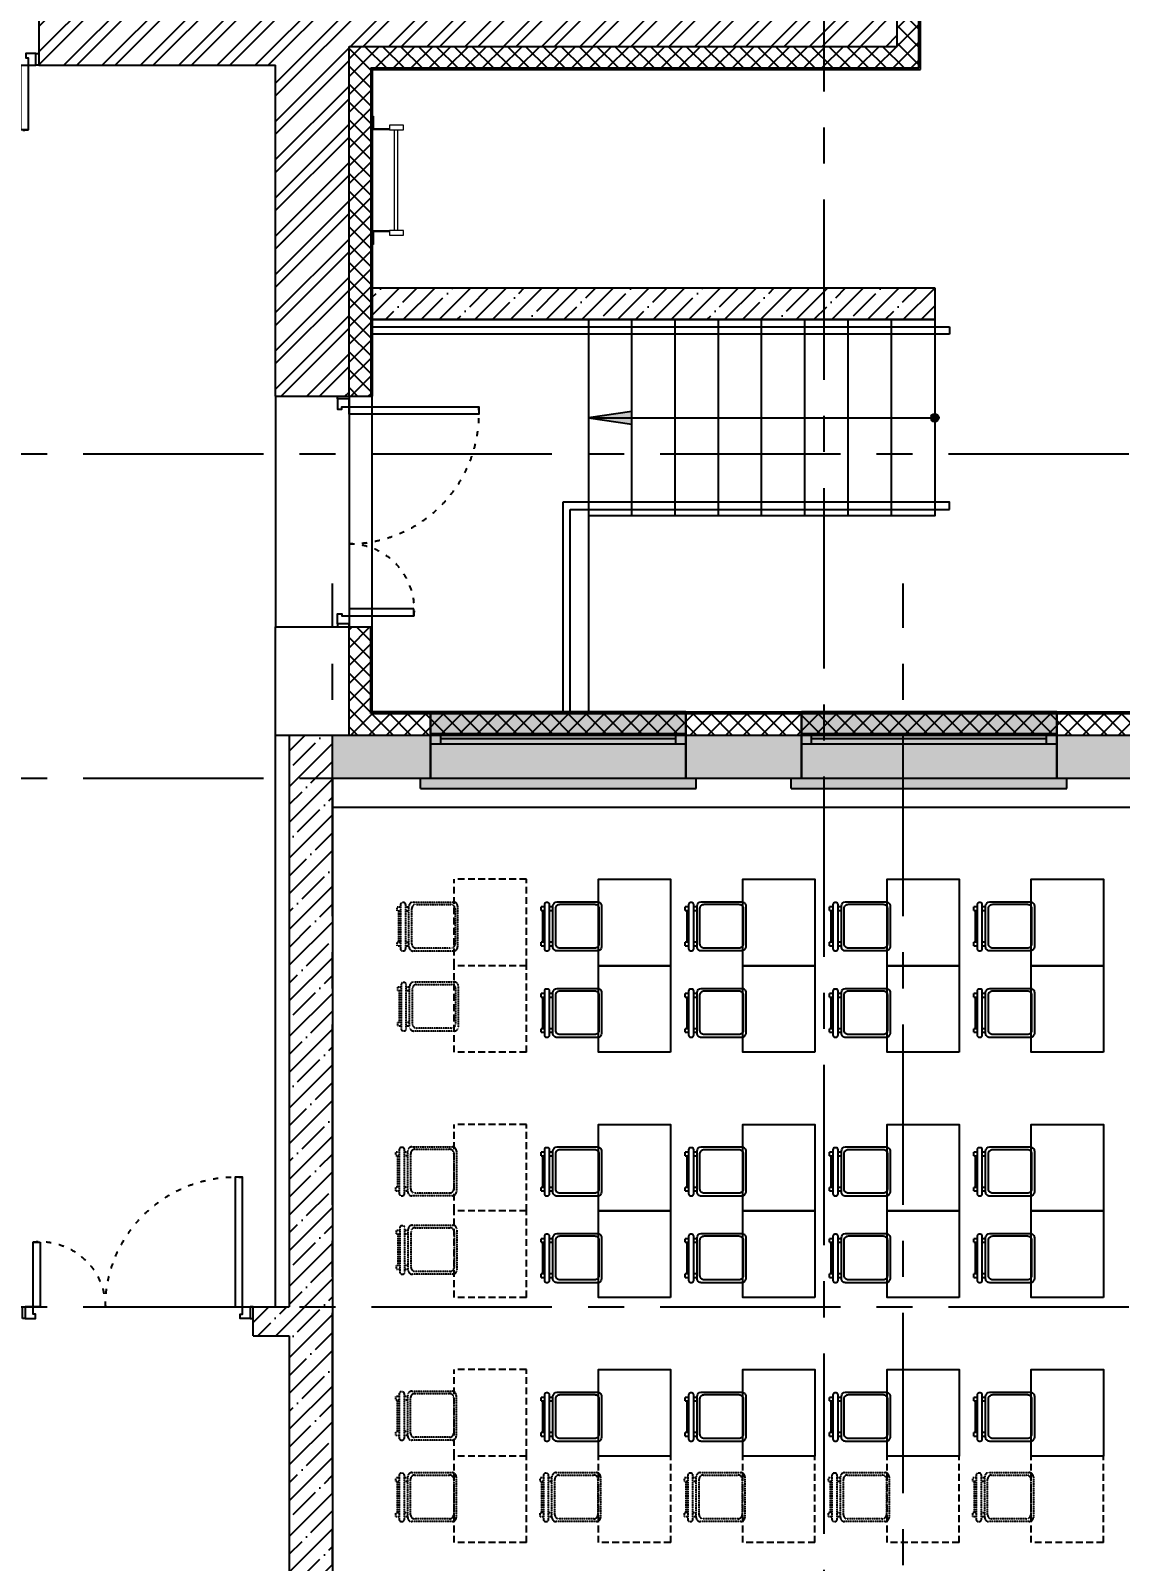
# Model space of a CAD drawing. Header units: millimetres. Extents: x -9318 to 9016603, y 0 to 838141.
# Drawn here: x 78905 to 86459, y 177329 to 187942 of the extents above; entities that cross this region are included whole.
import ezdxf
from ezdxf import colors
from ezdxf.entities.mleader import LeaderData, LeaderLine
from ezdxf.math import Vec2, Vec3

# ---------------------------------------------------------------- set-up
doc = ezdxf.new("R2010")
doc.units = ezdxf.units.MM
for name, pattern in [('ACAD_ISO03W100', [30, 12, -18]), ('CENTER', [2, 1.25, -0.25, 0.25, -0.25]), ('HIDDEN', [6, 4, -2]), ('HIDDEN2', [4.7625, 3.175, -1.5875])]:
    doc.linetypes.add(name, pattern=pattern)
doc.layers.add('Специальное оборудование', color=7, linetype='Continuous', lineweight=9)
doc.styles.add('ISOCPEUR', font='isocpeur.ttf', dxfattribs={"width": 0.7})
pattern_1 = [(45, (-887755.71, 261612.85), (-123.743687, 123.743687), []), (45, (-887631.97, 261612.85), (-123.743687, 123.743687), [218.75, -43.75, 0, -43.75])]

# ---------------------------------------------------------------- blocks, each defined once
blk = doc.blocks.new('дверь 1600')
at = {"color": 8}
for points in [[(984199, -50491), (984119, -50491), (984119, -50511), (984199, -50511), (984199, -50491)], [(984119, -50511), (984199, -50511), (984199, -50581), (984169, -50581), (984169, -50566), (984119, -50566), (984119, -50511)], [(984119, -52071), (984199, -52071), (984199, -52001), (984169, -52001), (984169, -52016), (984119, -52016), (984119, -52071)], [(984199, -52091), (984119, -52091), (984119, -52071), (984199, -52071), (984199, -52091)]]:
    blk.add_lwpolyline(points, dxfattribs=at)
for points in [[(983669, -50615), (984119, -50615), (984119, -50566), (983669, -50566)], [(984119, -52016), (983219, -52016), (983219, -52016), (983219, -51966), (984119, -51966)]]:
    blk.add_lwpolyline(points, close=True, dxfattribs=at)
at = {"color": 8, "linetype": 'ACAD_ISO03W100', "ltscale": 3}
for centre, radius, start, end in [((984121, -50611), 455, 174.2504, 269.7078), ((984120, -51968), 902, 90.0605, 183.0273)]:
    blk.add_arc(centre, radius, start, end, dxfattribs=at)
blk = doc.blocks.new('*U1053')
h = blk.add_hatch(color=8)
h.dxf.hatch_style = 1
edge = h.paths.add_edge_path()
edge.add_arc((0, 0), 27.6, 359.64, 719.64)
h = blk.add_hatch(color=8)
h.dxf.hatch_style = 1
h.paths.add_polyline_path([(2100, -44), (2100, 44), (2400, 0)])
at = {"color": 8}
blk.add_line((2400, 0), (0, 0), dxfattribs=at)
blk.add_lwpolyline([(2100, 44), (2100, -44), (2400, 0), (2100, 44)], dxfattribs=at)
blk.add_circle((0, 0), 27.6, dxfattribs=at)
blk = doc.blocks.new('*U717')
h = blk.add_hatch(color=8)
h.dxf.hatch_style = 1
h.paths.add_polyline_path([(-1840, -310), (70, -310), (70, -240), (0, -240), (0, 220), (-1770, 220), (-1770, -240), (-1840, -240)])
at = {"color": 8, "lineweight": 30}
for p, q in [((-1770, -240), (-1770, 220)), ((0, -240), (0, 220))]:
    blk.add_line(p, q, dxfattribs=at)
at = {"color": 8}
for p, q in [((0, 220), (-1770, 220)), ((-1770, 70), (0, 70)), ((-1770, 0), (0, 0)), ((-1700, 0), (-1700, 70)), ((-1700, 35), (-70, 35)), ((-70, 0), (-70, 70)), ((-1840, -310), (-1840, -240)), ((-1840, -240), (-1770, -240)), ((-1840, -310), (70, -310)), ((0, -240), (70, -240)), ((70, -310), (70, -240))]:
    blk.add_line(p, q, dxfattribs=at)
blk = doc.blocks.new('*U718')
h = blk.add_hatch(color=8)
h.dxf.hatch_style = 1
h.paths.add_polyline_path([(-1840, -310), (70, -310), (70, -240), (0, -240), (0, 220), (-1770, 220), (-1770, -240), (-1840, -240)])
at = {"color": 8, "lineweight": 30}
for p, q in [((-1770, -240), (-1770, 220)), ((0, -240), (0, 220))]:
    blk.add_line(p, q, dxfattribs=at)
at = {"color": 8}
for p, q in [((0, 220), (-1770, 220)), ((-1770, 70), (0, 70)), ((-1770, 0), (0, 0)), ((-1700, 0), (-1700, 70)), ((-1700, 35), (-70, 35)), ((-70, 0), (-70, 70)), ((-1840, -310), (-1840, -240)), ((-1840, -240), (-1770, -240)), ((-1840, -310), (70, -310)), ((0, -240), (70, -240)), ((70, -310), (70, -240))]:
    blk.add_line(p, q, dxfattribs=at)
blk = doc.blocks.new('_DotSmall')
at = {"color": 8, "linetype": 'ByBlock', "const_width": 0.5}
blk.add_lwpolyline([(-0.0625, 0, 1), (0.0625, 0, 1)], format="xyb", close=True, dxfattribs=at)
blk = doc.blocks.new('LADDER_12760 - LADDER_12760-5164013-3_1 этаж')
at = {"layer": 'Специальное оборудование', "color": 8}
for p, q in [((25, 95), (-50, 95)), ((-50, 95), (-50, 88)), ((-50, 88), (18, 88)), ((18, 88), (18, 0)), ((25, 0), (25, 95)), ((575, 95), (575, 0)), ((650, 95), (575, 95)), ((582, 0), (582, 88)), ((582, 88), (650, 88)), ((650, 88), (650, 95)), ((0, 0), (25, 0)), ((0, -76.2), (0, 0)), ((25, 0), (25, -76.2)), ((575, 0), (600, 0)), ((575, -76.2), (575, 0)), ((600, 0), (600, -76.2)), ((25, -76.2), (0, -76.2)), ((25, -25.4), (575, -25.4)), ((575, -45.4), (25, -45.4)), ((600, -76.2), (575, -76.2))]:
    blk.add_line(p, q, dxfattribs=at)
blk = doc.blocks.new('стул №3-5')
at = {"color": 8, "linetype": 'ByBlock', "extrusion": (-6.19742e-05, 0.000470712, 1)}
for p, q in [((-15373, 16665, 197), (-15348, 16665, 197)), ((-15373, 16665, 197), (-15373, 16642, 197)), ((-15348, 16642, 197), (-15348, 16665, 197)), ((-15129, 16665, 197), (-15104, 16665, 197)), ((-15129, 16665, 197), (-15129, 16642, 197)), ((-15104, 16642, 197), (-15104, 16665, 197)), ((-15407, 16628, 197), (-15407, 16620, 197)), ((-15087, 16642, 197), (-15393, 16642, 197)), ((-15393, 16606, 197), (-15087, 16606, 197)), ((-15373, 16606, 197), (-15373, 16583, 197)), ((-15348, 16653, 197), (-15129, 16653, 197)), ((-15348, 16583, 197), (-15348, 16606, 197)), ((-15129, 16606, 197), (-15129, 16583, 197)), ((-15104, 16583, 197), (-15104, 16606, 197)), ((-15073, 16620, 197), (-15073, 16628, 197))]:
    blk.add_line(p, q, dxfattribs=at)
at = {"color": 8, "ltscale": 100, "extrusion": (-6.19742e-05, 0.000470712, 1), "elevation": 206}
for points in [[(-15380, 16583), (-15097, 16583, -0.414169), (-15068, 16554), (-15068, 16274, -0.414258), (-15097, 16245), (-15380, 16245, -0.414169), (-15409, 16274), (-15409, 16554, -0.414258)], [(-15360, 16563), (-15114, 16563, -0.414214), (-15085, 16534), (-15085, 16293, -0.414214), (-15114, 16264), (-15360, 16264, -0.414214), (-15389, 16293), (-15389, 16534, -0.414214)]]:
    blk.add_lwpolyline(points, format="xyb", close=True, dxfattribs=at)
at = {"color": 8, "linetype": 'ByBlock', "extrusion": (-6.19742e-05, 0.000470712, 1)}
for centre, start, end in [((-15393, 16628, 206), 90, 180), ((-15393, 16620, 206), 180, 270), ((-15087, 16628, 206), 0, 90), ((-15087, 16620, 206), 270, 0)]:
    blk.add_arc(centre, 13.9, start, end, dxfattribs=at)
blk = doc.blocks.new('_стол№3-№5')
at = {"color": 8}
blk.add_lwpolyline([(-169868, 526261), (-169368, 526261), (-169368, 525661), (-169868, 525661)], close=True, dxfattribs=at)
blk = doc.blocks.new('_Стул резерв')
at = {"color": 8, "linetype": 'HIDDEN', "ltscale": 0.1, "extrusion": (6.19742e-05, -0.000470712, 1)}
for p, q in [((-32, 45, 0), (-32, 37, 0)), ((289, 59, 0), (-18, 59, 0)), ((-18, 23, 0), (289, 23, 0)), ((0, 82, 0), (0, 59, 0)), ((0, 23, 0), (0, 0)), ((24, 0, 0), (0, 0)), ((24, 59, 0), (24, 82, 0)), ((24, 0, 0), (24, 23, 0)), ((244, 12, 0), (24, 12, 0)), ((244, 82, 0), (244, 59, 0)), ((244, 23, 0), (244, 0, 0)), ((268, 0, 0), (244, 0, 0)), ((268, 59, 0), (268, 82, 0)), ((268, 0, 0), (268, 23, 0)), ((303, 37, 0), (303, 45, 0))]:
    blk.add_line(p, q, dxfattribs=at)
for points in [[(275, 82), (-7, 82, -0.414169), (-36, 111), (-36, 391, -0.414258), (-7, 419), (275, 419, -0.414169), (304, 391), (304, 111, -0.414258)], [(256, 102), (9, 102, -0.414214), (-19, 130), (-19, 372, -0.414214), (9, 401), (256, 401, -0.414214), (284, 372), (284, 130, -0.414214)]]:
    blk.add_lwpolyline(points, format="xyb", close=True, dxfattribs=at)
for centre, start, end in [((-18, 45), 90, 180), ((-18, 37), 180, 270), ((289, 45, 0), 0, 90), ((289, 37, 0), 270, 0)]:
    blk.add_arc(centre, 13.9, start, end, dxfattribs=at)
blk = doc.blocks.new('_стол.резерв')
at = {"color": 8, "linetype": 'HIDDEN2', "ltscale": 15}
for p, q in [((-20, 500), (-20, 0)), ((580, 500), (-20, 500)), ((580, 500), (580, 0)), ((580, 0), (-20, 0))]:
    blk.add_line(p, q, dxfattribs=at)

msp = doc.modelspace()

# ---------------------------------------------------------------- hatches: boundary and pattern name
at = {"ltscale": 100}
h = msp.add_hatch(dxfattribs=at)
h.set_pattern_fill('ANSI37', color=256, scale=700)
h.set_pattern_definition([(45, (111217.1, 157712.96), (-61.87184, 61.87184), []), (135, (111217.1, 157712.96), (-61.87184, -61.87184), [])])
h.paths.add_polyline_path([(119247.1, 155104.29), (119097.1, 155104.29), (119097.1, 153572.96), (119247.1, 153572.96)], flags=17)
h.paths.add_polyline_path([(118822.1, 179242.96), (118822.1, 179092.96), (125997.1, 179092.96), (125997.1, 174352.96), (126147.1, 174352.96), (126147.1, 179242.96)])
h.paths.add_polyline_path([(117187.1, 179242.96), (117187.1, 179092.96), (117722.01, 179092.96), (117722.01, 179242.96)])
h.paths.add_polyline_path([(111817.1, 183057.96), (111817.1, 183207.96), (110047.1, 183207.96), (110047.1, 183057.96)])
h.paths.add_polyline_path([(111817.1, 183207.96), (111817.1, 183057.96), (115497.1, 183057.96), (115497.1, 179092.96), (115687.1, 179092.96), (115687.1, 179242.96), (115647.1, 179242.96), (115647.1, 183207.96)])
h.paths.add_polyline_path([(90753.31, 183057.96), (90753.31, 183207.96), (90237.1, 183207.96), (90237.1, 183057.96)])
h.paths.add_polyline_path([(81111.91, 185407.96), (81261.91, 185407.96), (81261.91, 187552.96), (81111.91, 187552.96)])
h.paths.add_polyline_path([(132497.1, 158399.35), (132347.1, 158399.35), (132347.08, 151512.96), (119247.1, 151512.96), (119247.1, 153172.96), (119097.1, 153172.96), (119097.1, 151362.96), (132497.08, 151362.96)])
h.paths.add_polyline_path([(132347.1, 158399.35), (132497.1, 158399.35), (132497.1, 159364.67), (132347.1, 159364.67)])
h.paths.add_polyline_path([(78811.91, 199351.77), (78661.45, 199351.77), (78661.91, 198782.96), (81791.91, 198782.96), (81791.91, 195852.96), (84912.07, 195852.96), (84912.07, 195222.96), (85062.07, 195222.96), (85062.07, 196002.96), (81941.91, 196002.96), (81941.91, 198932.96), (78811.91, 198932.96)])
h.paths.add_polyline_path([(102928.59, 162902.96), (102928.59, 163045.95), (111367.1, 163052.96), (111367.1, 157862.96), (119247.1, 157862.96), (119247.1, 155104.29), (119097.1, 155104.29), (119097.1, 157712.96), (111217.1, 157712.96), (111217.1, 162902.96)])
h.paths.add_polyline_path([(126147.1, 164257.96), (125997.15, 164257.96), (125997.1, 161222.96), (132347.11, 161222.96), (132347.11, 159604.67), (132497.11, 159604.67), (132497.11, 161372.96), (126147.1, 161372.96)])
h.paths.add_polyline_path([(125997.19, 166457.96), (126147.1, 166457.96), (126147.1, 173252.96), (125997.31, 173252.96)])
h.paths.add_polyline_path([(126147.1, 166457.96), (125997.19, 166457.96), (125997.15, 164257.96), (126147.1, 164257.96)])
h.paths.add_polyline_path([(81830.31, 187682.96), (81830.31, 187832.96), (81111.91, 187832.96), (81111.91, 187552.96), (81261.91, 187552.96), (81261.91, 187682.96)])
h.paths.add_polyline_path([(81830.31, 187832.96), (81830.31, 187682.96), (85062.07, 187682.96), (85062.07, 193622.96), (84912.07, 193622.96), (84912.07, 187832.96)])
h.paths.add_polyline_path([(88587.1, 183057.96), (88587.1, 183207.96), (81261.91, 183207.96), (81261.91, 183807.96), (81111.91, 183807.96), (81111.91, 183057.96)])
h.paths.add_polyline_path([(107477.09, 183207.96), (107477.1, 183057.96), (110047.1, 183057.96), (110047.1, 183207.96)])
h.paths.add_polyline_path([(105707.1, 183057.96), (105707.09, 183207.96), (90753.31, 183207.96), (90753.31, 183057.96)])
h.paths.add_polyline_path([(78661.91, 200991.77), (78811.91, 200991.77), (78811.91, 202133.22), (78961.91, 202133.22), (78961.91, 202283.22), (78661.91, 202283.22)])
h.paths.add_polyline_path([(78661.91, 199351.77), (78661.45, 199351.77), (78811.91, 199351.77)])
h = msp.add_hatch(dxfattribs=at)
h.set_pattern_fill('ANSI32', color=256, scale=500)
h.set_pattern_definition([(45, (-887844.57, 261230.07), (-132.58252, 132.58252), []), (45, (-887756.18, 261230.07), (-132.58252, 132.58252), [])])
h.paths.add_polyline_path([(81111.91, 187832.96), (84912.07, 187832.96), (84912.07, 188342.96), (84402.03, 188342.96), (81402.11, 188342.96), (81401.96, 193622.96), (80892.07, 193622.96), (80892.07, 188342.96), (78962.07, 188342.96), (78962.07, 187702.96), (80601.91, 187702.96), (80601.91, 185407.96), (81111.91, 185407.96)])
h = msp.add_hatch(dxfattribs=at)
h.set_pattern_fill('ANSI35', color=256, scale=700)
h.set_pattern_definition([(45, (-889996.43, 264789.95), (-123.743687, 123.743687), []), (45, (-889872.68, 264789.95), (-123.743687, 123.743687), [218.75, -43.75, 0, -43.75])])
h.paths.add_polyline_path([(85171.91, 186157.93), (81271.91, 186157.93), (81271.91, 185938.1), (85171.91, 185938.1)])
h = msp.add_hatch(dxfattribs=at)
h.set_pattern_fill('ANSI35', color=256, scale=700)
h.set_pattern_definition(pattern_1)
h.paths.add_polyline_path([(80997.1, 183057.96), (80697.1, 183057.96), (80697.1, 179092.96), (80447.1, 179092.96), (80447.1, 178892.96), (80697.1, 178892.96), (80697.1, 171572.96), (80797.1, 171572.96), (80797.1, 170315.44), (80997.1, 170315.44), (80997.1, 171272.96), (84752.1, 171272.96), (84752.1, 170090.44), (84952.1, 170090.44), (84952.1, 171272.96), (89407.1, 171272.96), (89407.1, 171572.96), (80997.1, 171572.96), (80997.1, 182757.96)])
h = msp.add_hatch(dxfattribs=at)
h.set_pattern_fill('ANSI35', color=256, scale=700)
h.set_pattern_definition(pattern_1)
h.paths.add_polyline_path([(115497.1, 183057.96), (80997.1, 183057.96), (80997.1, 182757.96), (115197.1, 182757.96), (115197.1, 171572.96), (106517.1, 171572.96), (106517.1, 171272.96), (111367.1, 171272.96), (111367.1, 170090.44), (111567.1, 170090.44), (111567.1, 171272.96), (115197.1, 171272.96), (115197.1, 170315.44), (115397.1, 170315.44), (115397.1, 171272.96), (115497.1, 171272.96), (115497.1, 178892.96), (115687.1, 178892.96), (115687.1, 179092.96), (115497.1, 179092.96)])

# ---------------------------------------------------------------- linework, layer by layer
at = {"linetype": 'CENTER', "ltscale": 1000}
for p, q in [((84402.03, 230770.43), (84402.03, 175038.08)), ((51268.34, 185007.96), (134446.74, 185007.96)), ((80997.1, 149801.69), (80997.1, 184109.16)), ((84952.1, 149801.69), (84952.1, 184109.16)), ((51268.34, 182757.96), (134446.74, 182757.96)), ((51268.34, 179092.96), (134865.51, 179092.96))]:
    msp.add_line(p, q, dxfattribs=at)
at = {"ltscale": 100}
for p, q in [((84912.07, 187832.96), (84912.07, 193622.96)), ((85062.07, 187682.96), (85062.07, 193622.96)), ((85072.07, 187672.96), (85072.07, 193622.96)), ((78962.07, 188342.96), (78962.07, 187702.96)), ((81111.91, 185407.96), (81111.91, 187832.96)), ((81111.91, 187832.96), (84912.07, 187832.96)), ((78962.07, 187702.96), (80601.91, 187702.96)), ((80601.91, 185407.96), (80601.91, 187702.96)), ((81261.91, 187682.96), (85062.07, 187682.96)), ((81271.91, 187672.96), (85072.07, 187672.96)), ((81271.91, 186157.95), (85171.91, 186157.79)), ((85171.91, 186157.79), (85171.91, 185937.95)), ((85171.91, 185937.95), (81271.91, 185938.1)), ((83071.91, 184577.95), (83071.91, 185937.95)), ((83371.91, 184577.95), (83371.91, 185937.95)), ((83671.91, 184577.95), (83671.91, 185937.95)), ((83971.91, 184577.95), (83971.91, 185937.95)), ((84271.91, 184577.95), (84271.91, 185937.95)), ((84571.91, 184577.95), (84571.91, 185937.95)), ((84871.91, 184577.95), (84871.91, 185937.95)), ((85274.83, 185887.95), (85274.83, 185837.95)), ((80601.91, 185407.96), (81111.91, 185407.96)), ((80601.91, 183807.96), (81111.91, 183807.96)), ((80601.91, 179092.96), (80601.91, 183807.96)), ((81111.91, 183057.96), (81111.91, 183807.96)), ((81261.91, 183207.96), (81261.91, 183807.96)), ((81271.91, 183217.96), (81271.91, 183807.96)), ((81261.91, 183207.96), (88587.1, 183207.96)), ((81271.91, 183217.96), (88587.1, 183217.96)), ((80601.91, 183057.96), (115497.1, 183057.96)), ((80697.1, 183057.96), (80697.1, 179092.96)), ((80997.1, 182757.96), (115197.1, 182757.96)), ((80997.1, 182757.96), (80997.1, 171572.96)), ((80997.1, 182557.96), (89262.1, 182557.89)), ((80447.1, 179092.96), (80697.1, 179092.96)), ((80447.1, 178892.96), (80447.1, 179092.96)), ((80447.1, 178892.96), (80697.1, 178892.96)), ((80697.1, 178892.96), (80697.1, 171572.96))]:
    msp.add_line(p, q, dxfattribs=at)
for points in [[(81261.91, 187682.96), (81261.91, 185407.96)], [(81271.91, 187672.96), (81271.91, 185407.96)], [(82771.91, 185937.95), (82771.91, 183217.95), (81271.91, 183217.95), (81271.91, 185937.95), (85171.91, 185937.95), (85171.91, 184577.95), (82771.91, 184577.95)], [(81271.91, 185837.95), (81271.91, 185887.95), (85274.83, 185887.95)], [(85274.83, 185837.95), (81271.91, 185837.95)], [(80601.91, 185407.96), (80601.91, 183807.96)], [(81111.91, 185407.96), (81271.91, 185407.96)], [(81111.91, 185407.96), (81111.91, 183807.96)], [(85274.83, 184622.01), (85274.83, 184672.01), (82593.67, 184672.01)], [(82593.67, 184672.01), (82593.67, 183217.95)], [(82593.67, 183217.95), (82643.67, 183217.95), (82643.67, 184622.01)], [(82643.67, 184622.01), (85274.83, 184622.01)], [(81111.91, 183807.96), (81271.91, 183807.96)]]:
    msp.add_lwpolyline(points, dxfattribs=at)

# ---------------------------------------------------------------- block references
at = {"xscale": -1}
for p, rotation in [((129452.59, -796415.93), 270), ((28356.58, 1163211.84), 90)]:
    msp.add_blockref('дверь 1600', p, dxfattribs=dict(at, rotation=rotation))
at = {"xscale": -1.2705, "yscale": 1.2705, "zscale": 1.2705, "rotation": 90}
msp.add_blockref('LADDER_12760 - LADDER_12760-5164013-3_1 этаж', (81392.61, 187285.81), dxfattribs=at)
for name, p, rotation in [('дверь 1600', (1065230.8, 133317.44), 180), ('_стол.резерв', (81841.37, 182038.38), 270), ('_стол№3-№5', (-86526.98, 707719.8), 180), ('_стол№3-№5', (-85526.98, 707719.8), 180), ('_стол№3-№5', (-84526.98, 707719.8), 180), ('_стол№3-№5', (-83526.98, 707719.8), 180), ('_Стул резерв', (81445.4, 181864.14, 196.83), 270), ('стул №3-5', (99107.66, 196969.71), 89.99999999999999), ('стул №3-5', (100107.66, 196969.71), 89.99999999999999), ('стул №3-5', (101107.66, 196969.71), 89.99999999999999), ('стул №3-5', (102107.66, 196969.71), 89.99999999999999), ('_стол.резерв', (81841.37, 181438.38), 270), ('_стол№3-№5', (-86526.98, 707119.8), 180), ('_стол№3-№5', (-85526.98, 707119.8), 180), ('_стол№3-№5', (-84526.98, 707119.8), 180), ('_стол№3-№5', (-83526.98, 707119.8), 180), ('_Стул резерв', (81449.93, 181309.84, 196.83), 270), ('стул №3-5', (99107.66, 196369.71), 89.99999999999999), ('стул №3-5', (100107.66, 196369.71), 89.99999999999999), ('стул №3-5', (101107.66, 196369.71), 89.99999999999999), ('стул №3-5', (102107.66, 196369.71), 89.99999999999999), ('_стол.резерв', (81841.37, 180338.38), 270), ('_стол№3-№5', (-86526.98, 706019.8), 180), ('_стол№3-№5', (-85526.98, 706019.8), 180), ('_стол№3-№5', (-84526.98, 706019.8), 180), ('_стол№3-№5', (-83526.98, 706019.8), 180), ('_Стул резерв', (81437.1, 180166.68, 196.83), 270), ('стул №3-5', (99107.66, 195269.71), 89.99999999999999), ('стул №3-5', (100107.66, 195269.71), 89.99999999999999), ('стул №3-5', (101107.66, 195269.71), 89.99999999999999), ('стул №3-5', (102107.66, 195269.71), 89.99999999999999), ('_стол.резерв', (81841.37, 179738.38), 270), ('_стол№3-№5', (-86526.98, 705419.8), 180), ('_стол№3-№5', (-85526.98, 705419.8), 180), ('_стол№3-№5', (-84526.98, 705419.8), 180), ('_стол№3-№5', (-83526.98, 705419.8), 180), ('_Стул резерв', (81439.91, 179623.24, 196.83), 270), ('стул №3-5', (99107.66, 194669.71), 89.99999999999999), ('стул №3-5', (100107.66, 194669.71), 89.99999999999999), ('стул №3-5', (101107.66, 194669.71), 89.99999999999999), ('стул №3-5', (102107.66, 194669.71), 89.99999999999999), ('_стол.резерв', (81841.37, 178638.38), 270), ('_стол№3-№5', (-86526.98, 704319.8), 180), ('_стол№3-№5', (-85526.98, 704319.8), 180), ('_стол№3-№5', (-84526.98, 704319.8), 180), ('_стол№3-№5', (-83526.98, 704319.8), 180), ('_Стул резерв', (81436.38, 178472.66, 196.83), 270), ('стул №3-5', (99107.66, 193569.71), 89.99999999999999), ('стул №3-5', (100107.66, 193569.71), 89.99999999999999), ('стул №3-5', (101107.66, 193569.71), 89.99999999999999), ('стул №3-5', (102107.66, 193569.71), 89.99999999999999), ('_стол.резерв', (81841.37, 178038.38), 270), ('_стол.резерв', (82841.37, 178038.38), 270), ('_стол.резерв', (83841.37, 178038.38), 270), ('_стол.резерв', (84841.37, 178038.38), 270), ('_стол.резерв', (85841.37, 178038.38), 270), ('_Стул резерв', (81436.38, 177908.08, 196.83), 270), ('_Стул резерв', (82436.38, 177908.08, 196.83), 270), ('_Стул резерв', (83436.38, 177908.08, 196.83), 270), ('_Стул резерв', (84436.38, 177908.08, 196.83), 270), ('_Стул резерв', (85436.38, 177908.08, 196.83), 270)]:
    msp.add_blockref(name, p, dxfattribs=dict(rotation=rotation))
at = {"ltscale": 100, "rotation": 180}
msp.add_blockref('*U1053', (85171.91, 185257.95), dxfattribs=at)
for name, p in [('*U718', (83447.1, 182997.96)), ('*U717', (86017.1, 182997.96))]:
    msp.add_blockref(name, p)

# ---------------------------------------------------------------- leaders
ml = msp.add_multileader_mtext('Standard')
ml.set_content('+13,200', color=8, style='ISOCPEUR')
ml.set_leader_properties(color=8, linetype='Continuous', lineweight=-1)
ml.set_arrow_properties(name='DOTSMALL')
ml.build(insert=Vec2(0, 0))
ml.multileader.update_dxf_attribs({"has_text_frame": 1, "text_left_attachment_type": 4, "text_right_attachment_type": 4, "dogleg_length": 100, "arrow_head_size": 180})
ctx = ml.context
ctx.base_point, ctx.char_height, ctx.arrow_head_size, ctx.landing_gap_size, ctx.plane_origin = Vec3(93068.63, 826103.47), 250, 180, 50, Vec3(90907.41, 825512.23)
ctx.left_attachment, ctx.right_attachment = 4, 4
notes = []
notes.append((ctx, [(0, (0, 0, 0), (0, 0), (1, 0), 1, [])]))
ctx.mtext.insert, ctx.mtext.width, ctx.mtext.line_spacing_style, ctx.mtext.flow_direction = Vec3(93118.63, 826436.81), 852.697, 2, 5
ml = msp.add_multileader_mtext('Standard')
ml.set_content('+11,550', color=8, style='ISOCPEUR')
ml.set_leader_properties(color=8, linetype='Continuous', lineweight=-1)
ml.set_arrow_properties(name='DOTSMALL')
ml.build(insert=Vec2(0, 0))
ml.multileader.update_dxf_attribs({"has_text_frame": 1, "text_left_attachment_type": 4, "text_right_attachment_type": 4, "dogleg_length": 100, "arrow_head_size": 180})
ctx = ml.context
ctx.base_point, ctx.char_height, ctx.arrow_head_size, ctx.landing_gap_size, ctx.plane_origin = Vec3(88068.63, 825358.47), 250, 180, 50, Vec3(85907.41, 824767.23)
ctx.left_attachment, ctx.right_attachment = 4, 4
notes.append((ctx, [(0, (0, 0, 0), (0, 0), (1, 0), 1, [])]))
ctx.mtext.insert, ctx.mtext.width, ctx.mtext.line_spacing_style, ctx.mtext.flow_direction = Vec3(88118.63, 825691.81), 852.697, 2, 5
ml = msp.add_multileader_mtext('Standard')
ml.set_content('+13,700', color=8, style='ISOCPEUR')
ml.set_leader_properties(color=8, linetype='Continuous', lineweight=-1)
ml.set_arrow_properties(name='DOTSMALL')
ml.build(insert=Vec2(0, 0))
ml.multileader.update_dxf_attribs({"has_text_frame": 1, "text_left_attachment_type": 4, "text_right_attachment_type": 4, "dogleg_length": 100, "arrow_head_size": 180})
ctx = ml.context
ctx.base_point, ctx.char_height, ctx.arrow_head_size, ctx.landing_gap_size, ctx.plane_origin = Vec3(118053.07, 658154.33), 250, 180, 50, Vec3(117803.7, 657493.51)
ctx.left_attachment, ctx.right_attachment = 4, 4
notes.append((ctx, [(0, (0, 0, 0), (0, 0), (1, 0), 1, [])]))
ctx.mtext.insert, ctx.mtext.width, ctx.mtext.line_spacing_style, ctx.mtext.flow_direction = Vec3(118103.07, 658487.66), 852.697, 2, 5
ml = msp.add_multileader_mtext('Standard')
ml.set_content('+13,700', color=8, style='ISOCPEUR')
ml.set_leader_properties(color=8, linetype='Continuous', lineweight=-1)
ml.set_arrow_properties(name='DOTSMALL')
ml.build(insert=Vec2(0, 0))
ml.multileader.update_dxf_attribs({"has_text_frame": 1, "text_left_attachment_type": 4, "text_right_attachment_type": 4, "dogleg_length": 100, "arrow_head_size": 180})
ctx = ml.context
ctx.base_point, ctx.char_height, ctx.arrow_head_size, ctx.landing_gap_size, ctx.plane_origin = Vec3(79585.57, 658000.47), 250, 180, 50, Vec3(77424.36, 657409.23)
ctx.left_attachment, ctx.right_attachment = 4, 4
notes.append((ctx, [(0, (0, 0, 0), (0, 0), (1, 0), 1, [])]))
ctx.mtext.insert, ctx.mtext.width, ctx.mtext.line_spacing_style, ctx.mtext.flow_direction = Vec3(79635.57, 658333.81), 852.697, 2, 5
ml = msp.add_multileader_mtext('Standard')
ml.set_content('+15,850', color=8, style='ISOCPEUR')
ml.set_leader_properties(color=8, linetype='Continuous', lineweight=-1)
ml.set_arrow_properties(name='DOTSMALL')
ml.build(insert=Vec2(0, 0))
ml.multileader.update_dxf_attribs({"has_text_frame": 1, "text_left_attachment_type": 4, "text_right_attachment_type": 4, "dogleg_length": 100, "arrow_head_size": 180})
ctx = ml.context
ctx.base_point, ctx.char_height, ctx.arrow_head_size, ctx.landing_gap_size, ctx.plane_origin = Vec3(78411.29, 652860.4), 250, 180, 50, Vec3(78329.9, 651149.71)
ctx.left_attachment, ctx.right_attachment = 4, 4
notes.append((ctx, [(0, (0, 0, 0), (0, 0), (1, 0), 1, [])]))
ctx.mtext.insert, ctx.mtext.width, ctx.mtext.defined_height, ctx.mtext.line_spacing_style, ctx.mtext.flow_direction = Vec3(78461.29, 653193.74), 696.0353, 776.46, 2, 5
ml = msp.add_multileader_mtext('Standard')
ml.set_content('+15,850', color=8, style='ISOCPEUR')
ml.set_leader_properties(color=8, linetype='Continuous', lineweight=-1)
ml.set_arrow_properties(name='DOTSMALL')
ml.build(insert=Vec2(0, 0))
ml.multileader.update_dxf_attribs({"has_text_frame": 1, "text_left_attachment_type": 4, "text_right_attachment_type": 4, "dogleg_length": 100, "arrow_head_size": 180})
ctx = ml.context
ctx.base_point, ctx.char_height, ctx.arrow_head_size, ctx.landing_gap_size, ctx.plane_origin = Vec3(116043.29, 652621.27), 250, 180, 50, Vec3(116522.41, 649668.82)
ctx.left_attachment, ctx.right_attachment = 4, 4
notes.append((ctx, [(0, (0, 0, 0), (0, 0), (1, 0), 1, [])]))
ctx.mtext.insert, ctx.mtext.width, ctx.mtext.line_spacing_style, ctx.mtext.flow_direction = Vec3(116093.29, 652954.61), 852.697, 2, 5
ml = msp.add_multileader_mtext('Standard')
ml.set_content('+9,800', color=8, style='ISOCPEUR')
ml.set_leader_properties(color=8, linetype='Continuous', lineweight=-1)
ml.set_arrow_properties(name='DOTSMALL')
ml.build(insert=Vec2(0, 0))
ml.multileader.update_dxf_attribs({"has_text_frame": 1, "text_left_attachment_type": 4, "text_right_attachment_type": 4, "dogleg_length": 100, "arrow_head_size": 180})
ctx = ml.context
ctx.base_point, ctx.char_height, ctx.arrow_head_size, ctx.landing_gap_size, ctx.plane_origin = Vec3(118053.07, 538154.33), 250, 180, 50, Vec3(117803.7, 537493.51)
ctx.left_attachment, ctx.right_attachment = 4, 4
notes.append((ctx, [(0, (0, 0, 0), (0, 0), (1, 0), 1, [])]))
ctx.mtext.insert, ctx.mtext.width, ctx.mtext.line_spacing_style, ctx.mtext.flow_direction = Vec3(118103.07, 538487.66), 852.697, 2, 5
ml = msp.add_multileader_mtext('Standard')
ml.set_content('+9,800', color=8, style='ISOCPEUR')
ml.set_leader_properties(color=8, linetype='Continuous', lineweight=-1)
ml.set_arrow_properties(name='DOTSMALL')
ml.build(insert=Vec2(0, 0))
ml.multileader.update_dxf_attribs({"has_text_frame": 1, "text_left_attachment_type": 4, "text_right_attachment_type": 4, "dogleg_length": 100, "arrow_head_size": 180})
ctx = ml.context
ctx.base_point, ctx.char_height, ctx.arrow_head_size, ctx.landing_gap_size, ctx.plane_origin = Vec3(79585.57, 538000.47), 250, 180, 50, Vec3(77424.36, 537409.23)
ctx.left_attachment, ctx.right_attachment = 4, 4
notes.append((ctx, [(0, (0, 0, 0), (0, 0), (1, 0), 1, [])]))
ctx.mtext.insert, ctx.mtext.width, ctx.mtext.line_spacing_style, ctx.mtext.flow_direction = Vec3(79635.57, 538333.81), 852.697, 2, 5
ml = msp.add_multileader_mtext('Standard')
ml.set_content('+11,750', color=8, style='ISOCPEUR')
ml.set_leader_properties(color=8, linetype='Continuous', lineweight=-1)
ml.set_arrow_properties(name='DOTSMALL')
ml.build(insert=Vec2(0, 0))
ml.multileader.update_dxf_attribs({"has_text_frame": 1, "text_left_attachment_type": 4, "text_right_attachment_type": 4, "dogleg_length": 100, "arrow_head_size": 180})
ctx = ml.context
ctx.base_point, ctx.char_height, ctx.arrow_head_size, ctx.landing_gap_size, ctx.plane_origin = Vec3(78411.29, 532860.4), 250, 180, 50, Vec3(78329.9, 531149.71)
ctx.left_attachment, ctx.right_attachment = 4, 4
notes.append((ctx, [(0, (0, 0, 0), (0, 0), (1, 0), 1, [])]))
ctx.mtext.insert, ctx.mtext.width, ctx.mtext.defined_height, ctx.mtext.line_spacing_style, ctx.mtext.flow_direction = Vec3(78461.29, 533193.74), 696.0353, 776.46, 2, 5
ml = msp.add_multileader_mtext('Standard')
ml.set_content('+11,750', color=8, style='ISOCPEUR')
ml.set_leader_properties(color=8, linetype='Continuous', lineweight=-1)
ml.set_arrow_properties(name='DOTSMALL')
ml.build(insert=Vec2(0, 0))
ml.multileader.update_dxf_attribs({"has_text_frame": 1, "text_left_attachment_type": 4, "text_right_attachment_type": 4, "dogleg_length": 100, "arrow_head_size": 180})
ctx = ml.context
ctx.base_point, ctx.char_height, ctx.arrow_head_size, ctx.landing_gap_size, ctx.plane_origin = Vec3(116043.29, 532621.27), 250, 180, 50, Vec3(116522.41, 529668.82)
ctx.left_attachment, ctx.right_attachment = 4, 4
notes.append((ctx, [(0, (0, 0, 0), (0, 0), (1, 0), 1, [])]))
ctx.mtext.insert, ctx.mtext.width, ctx.mtext.line_spacing_style, ctx.mtext.flow_direction = Vec3(116093.29, 532954.61), 852.697, 2, 5
ml = msp.add_multileader_mtext('Standard')
ml.set_content('+7,850', color=8, style='ISOCPEUR')
ml.set_leader_properties(color=8, linetype='Continuous', lineweight=-1)
ml.set_arrow_properties(name='DOTSMALL')
ml.build(insert=Vec2(0, 0))
ml.multileader.update_dxf_attribs({"has_text_frame": 1, "text_left_attachment_type": 4, "text_right_attachment_type": 4, "dogleg_length": 100, "arrow_head_size": 180})
ctx = ml.context
ctx.base_point, ctx.char_height, ctx.arrow_head_size, ctx.landing_gap_size, ctx.plane_origin = Vec3(82569.71, 434646.78), 250, 180, 50, Vec3(82488.32, 433379.22)
ctx.left_attachment, ctx.right_attachment = 4, 4
notes.append((ctx, [(0, (0, 0, 0), (0, 0), (1, 0), 1, [])]))
ctx.mtext.insert, ctx.mtext.width, ctx.mtext.line_spacing_style, ctx.mtext.flow_direction = Vec3(82619.71, 434980.11), 595.5678, 2, 5
for ctx, leaders in notes:
    for number, flags, end, landing, length, lines in leaders:
        leader = LeaderData()
        leader.index, (leader.has_last_leader_line, leader.has_dogleg_vector, leader.attachment_direction) = number, flags
        leader.last_leader_point, leader.dogleg_vector, leader.dogleg_length = Vec3(end), Vec3(landing), length
        for number, points, colour, breaks in lines:
            line = LeaderLine()
            line.index, line.vertices, line.color, line.breaks = number, Vec3.list(points), colors.encode_raw_color(colour), breaks
            leader.lines.append(line)
        ctx.leaders.append(leader)

doc.saveas('drawing.dxf')
